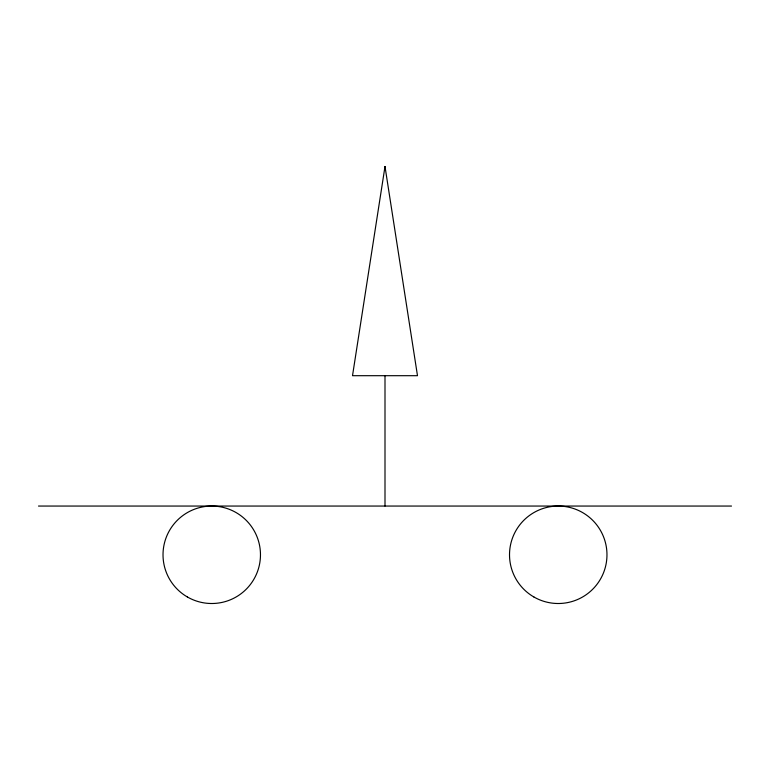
<?xml version="1.0" encoding="UTF-8"?>
<svg xmlns="http://www.w3.org/2000/svg" width="770" height="770" viewBox="0 0 770 770"><rect width="100%" height="100%" fill="white"/><g stroke="black" fill="none" stroke-linecap="round" stroke-linejoin="round"><path stroke-width="1.16" d="M38.5 506.054L731.5 506.054M385 375.693L385 506.054M385 166.493L352.516 375.693L417.484 375.693L385 166.493M533.889 596.981A48.722 48.722 0 0 0 606.972 554.775A48.722 48.722 0 0 0 533.889 512.579A48.722 48.722 0 0 0 533.889 596.981M187.389 596.981A48.722 48.722 0 0 0 260.472 554.775A48.722 48.722 0 0 0 187.389 512.579A48.722 48.722 0 0 0 187.389 596.981"/></g></svg>
